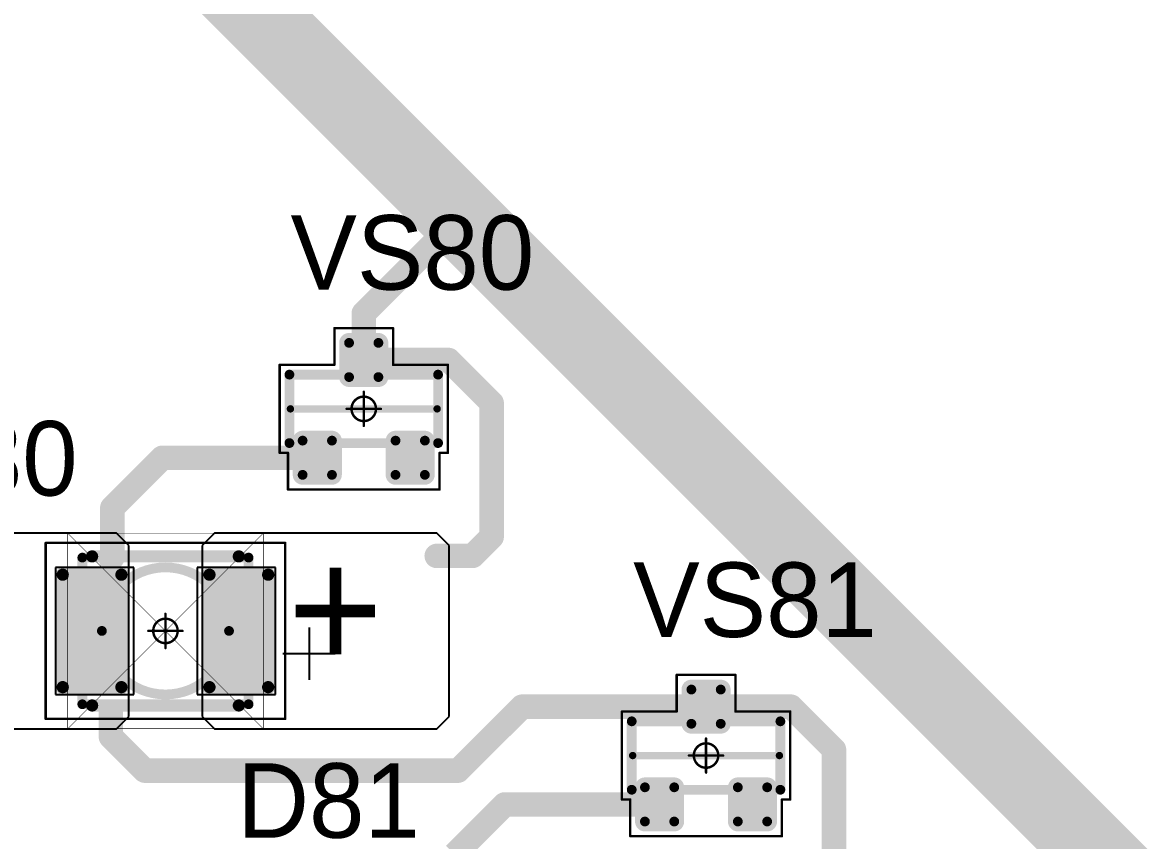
# Model space of a CAD drawing. Header units: millimetres. Extents: x 0 to 1769, y 431 to 1001.
# Drawn here: x 1623.52 to 1646.48, y 585.24 to 601.98 of the extents above; entities that cross this region are included whole.
import ezdxf

# ---------------------------------------------------------------- set-up
doc = ezdxf.new("R2010")
doc.units = ezdxf.units.MM
for name, color, linetype in [('Mechanical13', 56, 'Continuous'), ('Mechanical15', 56, 'Continuous'), ('Mechanical9', 56, 'Continuous'), ('TopLayer', 1, 'Continuous'), ('TopOverlay', 2, 'Continuous'), ('TopPaste', 8, 'Continuous'), ('TopSolder', 216, 'Continuous')]:
    doc.layers.add(name, color=color, linetype=linetype)

# ---------------------------------------------------------------- blocks, each defined once
blk = doc.blocks.new('SOT23_58')
at = {"layer": 'Mechanical13', "const_width": 0.2}
for points in [[(-0.7, 1.52), (-0.7, -1.52)], [(-0.7, 1.52), (0.7, 1.52)], [(0.7, 1.52), (0.7, -1.52)], [(-0.7, -1.52), (0.7, -1.52)]]:
    blk.add_lwpolyline(points, dxfattribs=at)
at = {"layer": 'Mechanical13', "const_width": 0.1}
for points in [[(-0.75, 1.52, 1), (-0.65, 1.52, 1)], [(-0.75, 1.52, 1), (-0.65, 1.52, 1)], [(0.65, 1.52, 1), (0.75, 1.52, 1)], [(0.65, 1.52, 1), (0.75, 1.52, 1)], [(-0.75, -1.52, 1), (-0.65, -1.52, 1)], [(-0.75, -1.52, 1), (-0.65, -1.52, 1)], [(0.65, -1.52, 1), (0.75, -1.52, 1)], [(0.65, -1.52, 1), (0.75, -1.52, 1)]]:
    blk.add_lwpolyline(points, format="xyb", close=True, dxfattribs=at)
at = {"layer": 'Mechanical15', "const_width": 0.05}
for points in [[(-0.9, 1.72), (0.9, 1.72)], [(-0.9, 1.72), (-0.9, 1.55)], [(0.9, 1.72), (0.9, 0.6)], [(-1.65, 1.55), (-0.9, 1.55)], [(-1.65, 1.55), (-1.65, -1.55)], [(0.9, 0.6), (1.65, 0.6)], [(1.65, 0.6), (1.65, -0.6)], [(0, 0.35), (0, -0.35)], [(-0.35, 0), (0.35, 0)], [(0.9, -0.6), (0.9, -1.72)], [(0.9, -0.6), (1.65, -0.6)], [(-1.65, -1.55), (-0.9, -1.55)], [(-0.9, -1.55), (-0.9, -1.72)], [(-0.9, -1.72), (0.9, -1.72)]]:
    blk.add_lwpolyline(points, dxfattribs=at)
at = {"layer": 'Mechanical15'}
for points, const_width in [([(-0.913, 1.72, 1), (-0.888, 1.72, 1)], 0.025), ([(-0.913, 1.72, 1), (-0.888, 1.72, 1)], 0.025), ([(0.888, 1.72, 1), (0.913, 1.72, 1)], 0.025), ([(0.888, 1.72, 1), (0.913, 1.72, 1)], 0.025), ([(-1.662, 1.55, 1), (-1.637, 1.55, 1)], 0.025), ([(-1.662, 1.55, 1), (-1.637, 1.55, 1)], 0.025), ([(-0.913, 1.55, 1), (-0.888, 1.55, 1)], 0.025), ([(-0.913, 1.55, 1), (-0.888, 1.55, 1)], 0.025), ([(0.888, 0.6, 1), (0.913, 0.6, 1)], 0.025), ([(0.888, 0.6, 1), (0.913, 0.6, 1)], 0.025), ([(1.637, 0.6, 1), (1.662, 0.6, 1)], 0.025), ([(1.637, 0.6, 1), (1.662, 0.6, 1)], 0.025), ([(0.25, 0, 1), (-0.25, 0, 1)], 0.05), ([(-0.012, 0.35, 1), (0.012, 0.35, 1)], 0.025), ([(-0.362, 0, 1), (-0.337, 0, 1)], 0.025), ([(-0.262, 0, 1), (-0.238, 0, 1)], 0.025), ([(0.238, 0, 1), (0.262, 0, 1)], 0.025), ([(0.337, 0, 1), (0.362, 0, 1)], 0.025), ([(-0.012, -0.35, 1), (0.012, -0.35, 1)], 0.025), ([(0.888, -0.6, 1), (0.913, -0.6, 1)], 0.025), ([(0.888, -0.6, 1), (0.913, -0.6, 1)], 0.025), ([(1.637, -0.6, 1), (1.662, -0.6, 1)], 0.025), ([(1.637, -0.6, 1), (1.662, -0.6, 1)], 0.025), ([(-1.662, -1.55, 1), (-1.637, -1.55, 1)], 0.025), ([(-1.662, -1.55, 1), (-1.637, -1.55, 1)], 0.025), ([(-0.913, -1.55, 1), (-0.888, -1.55, 1)], 0.025), ([(-0.913, -1.55, 1), (-0.888, -1.55, 1)], 0.025), ([(-0.913, -1.72, 1), (-0.888, -1.72, 1)], 0.025), ([(-0.913, -1.72, 1), (-0.888, -1.72, 1)], 0.025), ([(0.888, -1.72, 1), (0.913, -1.72, 1)], 0.025), ([(0.888, -1.72, 1), (0.913, -1.72, 1)], 0.025)]:
    blk.add_lwpolyline(points, format="xyb", close=True, dxfattribs=dict(at, const_width=const_width))
at = {"layer": 'TopLayer', "const_width": 0.1}
for points in [[(-1.4, 1.25, 1), (-1.3, 1.25, 1)], [(-0.7, 1.25, 1), (-0.6, 1.25, 1)], [(-1.4, 0.65, 1), (-1.3, 0.65, 1)], [(-0.7, 0.65, 1), (-0.6, 0.65, 1)], [(0.6, 0.3, 1), (0.7, 0.3, 1)], [(1.3, 0.3, 1), (1.4, 0.3, 1)], [(0.6, -0.3, 1), (0.7, -0.3, 1)], [(1.3, -0.3, 1), (1.4, -0.3, 1)], [(-1.4, -0.65, 1), (-1.3, -0.65, 1)], [(-0.7, -0.65, 1), (-0.6, -0.65, 1)], [(-1.4, -1.25, 1), (-1.3, -1.25, 1)], [(-0.7, -1.25, 1), (-0.6, -1.25, 1)]]:
    blk.add_lwpolyline(points, format="xyb", close=True, dxfattribs=at)
at = {"layer": 'TopLayer'}
for points in [[(-1.45, 1.25), (-1.45, 0.65), (-0.55, 1.25), (-0.55, 0.65)], [(-1.35, 1.35), (-1.35, 0.55), (-0.65, 1.35), (-0.65, 0.55)], [(0.55, 0.3), (0.55, -0.3), (1.45, 0.3), (1.45, -0.3)], [(0.65, 0.4), (0.65, -0.4), (1.35, 0.4), (1.35, -0.4)], [(-1.45, -0.65), (-1.45, -1.25), (-0.55, -0.65), (-0.55, -1.25)], [(-1.35, -0.55), (-1.35, -1.35), (-0.65, -0.55), (-0.65, -1.35)]]:
    blk.add_solid(points, dxfattribs=at)
at = {"layer": 'TopOverlay', "const_width": 0.15}
blk.add_lwpolyline([(0, 1.5), (0, -1.5)], dxfattribs=at)
at = {"layer": 'TopOverlay', "const_width": 0.075}
for points in [[(-0.038, 1.5, 1), (0.038, 1.5, 1)], [(-0.038, -1.5, 1), (0.038, -1.5, 1)]]:
    blk.add_lwpolyline(points, format="xyb", close=True, dxfattribs=at)
at = {"layer": 'TopPaste', "const_width": 0.075}
for points in [[(-1.387, 1.25, 1), (-1.313, 1.25, 1)], [(-0.687, 1.25, 1), (-0.613, 1.25, 1)], [(-1.387, 0.65, 1), (-1.313, 0.65, 1)], [(-0.687, 0.65, 1), (-0.613, 0.65, 1)], [(0.613, 0.3, 1), (0.687, 0.3, 1)], [(1.313, 0.3, 1), (1.387, 0.3, 1)], [(0.613, -0.3, 1), (0.687, -0.3, 1)], [(1.313, -0.3, 1), (1.387, -0.3, 1)], [(-1.387, -0.65, 1), (-1.313, -0.65, 1)], [(-0.687, -0.65, 1), (-0.613, -0.65, 1)], [(-1.387, -1.25, 1), (-1.313, -1.25, 1)], [(-0.687, -1.25, 1), (-0.613, -1.25, 1)]]:
    blk.add_lwpolyline(points, format="xyb", close=True, dxfattribs=at)
at = {"layer": 'TopPaste'}
for points in [[(-1.425, 1.25), (-1.425, 0.65), (-0.575, 1.25), (-0.575, 0.65)], [(-1.35, 1.325), (-1.35, 0.575), (-0.65, 1.325), (-0.65, 0.575)], [(0.575, 0.3), (0.575, -0.3), (1.425, 0.3), (1.425, -0.3)], [(0.65, 0.375), (0.65, -0.375), (1.35, 0.375), (1.35, -0.375)], [(-1.425, -0.65), (-1.425, -1.25), (-0.575, -0.65), (-0.575, -1.25)], [(-1.35, -0.575), (-1.35, -1.325), (-0.65, -0.575), (-0.65, -1.325)]]:
    blk.add_solid(points, dxfattribs=at)
at = {"layer": 'TopSolder', "const_width": 0.202}
for points in [[(-1.451, 1.25, 1), (-1.249, 1.25, 1)], [(-0.751, 1.25, 1), (-0.549, 1.25, 1)], [(-1.451, 0.65, 1), (-1.249, 0.65, 1)], [(-0.751, 0.65, 1), (-0.549, 0.65, 1)], [(0.549, 0.3, 1), (0.751, 0.3, 1)], [(1.249, 0.3, 1), (1.451, 0.3, 1)], [(0.549, -0.3, 1), (0.751, -0.3, 1)], [(1.249, -0.3, 1), (1.451, -0.3, 1)], [(-1.451, -0.65, 1), (-1.249, -0.65, 1)], [(-0.751, -0.65, 1), (-0.549, -0.65, 1)], [(-1.451, -1.25, 1), (-1.249, -1.25, 1)], [(-0.751, -1.25, 1), (-0.549, -1.25, 1)]]:
    blk.add_lwpolyline(points, format="xyb", close=True, dxfattribs=at)
at = {"layer": 'TopSolder'}
for points in [[(-1.35, 1.452), (-1.35, 0.448), (-0.65, 1.452), (-0.65, 0.448)], [(-1.552, 1.25), (-1.552, 0.65), (-0.448, 1.25), (-0.448, 0.65)], [(0.65, 0.502), (0.65, -0.502), (1.35, 0.502), (1.35, -0.502)], [(0.448, 0.3), (0.448, -0.3), (1.552, 0.3), (1.552, -0.3)], [(-1.35, -0.448), (-1.35, -1.452), (-0.65, -0.448), (-0.65, -1.452)], [(-1.552, -0.65), (-1.552, -1.25), (-0.448, -0.65), (-0.448, -1.25)]]:
    blk.add_solid(points, dxfattribs=at)
blk = doc.blocks.new('SOT23_59')
at = {"layer": 'Mechanical13', "const_width": 0.2}
for points in [[(-0.7, 1.52), (-0.7, -1.52)], [(-0.7, 1.52), (0.7, 1.52)], [(0.7, 1.52), (0.7, -1.52)], [(-0.7, -1.52), (0.7, -1.52)]]:
    blk.add_lwpolyline(points, dxfattribs=at)
at = {"layer": 'Mechanical13', "const_width": 0.1}
for points in [[(-0.75, 1.52, 1), (-0.65, 1.52, 1)], [(-0.75, 1.52, 1), (-0.65, 1.52, 1)], [(0.65, 1.52, 1), (0.75, 1.52, 1)], [(0.65, 1.52, 1), (0.75, 1.52, 1)], [(-0.75, -1.52, 1), (-0.65, -1.52, 1)], [(-0.75, -1.52, 1), (-0.65, -1.52, 1)], [(0.65, -1.52, 1), (0.75, -1.52, 1)], [(0.65, -1.52, 1), (0.75, -1.52, 1)]]:
    blk.add_lwpolyline(points, format="xyb", close=True, dxfattribs=at)
at = {"layer": 'Mechanical15', "const_width": 0.05}
for points in [[(-0.9, 1.72), (0.9, 1.72)], [(-0.9, 1.72), (-0.9, 1.55)], [(0.9, 1.72), (0.9, 0.6)], [(-1.65, 1.55), (-0.9, 1.55)], [(-1.65, 1.55), (-1.65, -1.55)], [(0.9, 0.6), (1.65, 0.6)], [(1.65, 0.6), (1.65, -0.6)], [(0, 0.35), (0, -0.35)], [(-0.35, 0), (0.35, 0)], [(0.9, -0.6), (0.9, -1.72)], [(0.9, -0.6), (1.65, -0.6)], [(-1.65, -1.55), (-0.9, -1.55)], [(-0.9, -1.55), (-0.9, -1.72)], [(-0.9, -1.72), (0.9, -1.72)]]:
    blk.add_lwpolyline(points, dxfattribs=at)
at = {"layer": 'Mechanical15'}
for points, const_width in [([(-0.913, 1.72, 1), (-0.888, 1.72, 1)], 0.025), ([(-0.913, 1.72, 1), (-0.888, 1.72, 1)], 0.025), ([(0.888, 1.72, 1), (0.913, 1.72, 1)], 0.025), ([(0.888, 1.72, 1), (0.913, 1.72, 1)], 0.025), ([(-1.662, 1.55, 1), (-1.637, 1.55, 1)], 0.025), ([(-1.662, 1.55, 1), (-1.637, 1.55, 1)], 0.025), ([(-0.913, 1.55, 1), (-0.888, 1.55, 1)], 0.025), ([(-0.913, 1.55, 1), (-0.888, 1.55, 1)], 0.025), ([(0.888, 0.6, 1), (0.913, 0.6, 1)], 0.025), ([(0.888, 0.6, 1), (0.913, 0.6, 1)], 0.025), ([(1.637, 0.6, 1), (1.662, 0.6, 1)], 0.025), ([(1.637, 0.6, 1), (1.662, 0.6, 1)], 0.025), ([(0.25, 0, 1), (-0.25, 0, 1)], 0.05), ([(-0.012, 0.35, 1), (0.012, 0.35, 1)], 0.025), ([(-0.362, 0, 1), (-0.337, 0, 1)], 0.025), ([(-0.262, 0, 1), (-0.238, 0, 1)], 0.025), ([(0.238, 0, 1), (0.262, 0, 1)], 0.025), ([(0.337, 0, 1), (0.362, 0, 1)], 0.025), ([(-0.012, -0.35, 1), (0.012, -0.35, 1)], 0.025), ([(0.888, -0.6, 1), (0.913, -0.6, 1)], 0.025), ([(0.888, -0.6, 1), (0.913, -0.6, 1)], 0.025), ([(1.637, -0.6, 1), (1.662, -0.6, 1)], 0.025), ([(1.637, -0.6, 1), (1.662, -0.6, 1)], 0.025), ([(-1.662, -1.55, 1), (-1.637, -1.55, 1)], 0.025), ([(-1.662, -1.55, 1), (-1.637, -1.55, 1)], 0.025), ([(-0.913, -1.55, 1), (-0.888, -1.55, 1)], 0.025), ([(-0.913, -1.55, 1), (-0.888, -1.55, 1)], 0.025), ([(-0.913, -1.72, 1), (-0.888, -1.72, 1)], 0.025), ([(-0.913, -1.72, 1), (-0.888, -1.72, 1)], 0.025), ([(0.888, -1.72, 1), (0.913, -1.72, 1)], 0.025), ([(0.888, -1.72, 1), (0.913, -1.72, 1)], 0.025)]:
    blk.add_lwpolyline(points, format="xyb", close=True, dxfattribs=dict(at, const_width=const_width))
at = {"layer": 'TopLayer', "const_width": 0.1}
for points in [[(-1.4, 1.25, 1), (-1.3, 1.25, 1)], [(-0.7, 1.25, 1), (-0.6, 1.25, 1)], [(-1.4, 0.65, 1), (-1.3, 0.65, 1)], [(-0.7, 0.65, 1), (-0.6, 0.65, 1)], [(0.6, 0.3, 1), (0.7, 0.3, 1)], [(1.3, 0.3, 1), (1.4, 0.3, 1)], [(0.6, -0.3, 1), (0.7, -0.3, 1)], [(1.3, -0.3, 1), (1.4, -0.3, 1)], [(-1.4, -0.65, 1), (-1.3, -0.65, 1)], [(-0.7, -0.65, 1), (-0.6, -0.65, 1)], [(-1.4, -1.25, 1), (-1.3, -1.25, 1)], [(-0.7, -1.25, 1), (-0.6, -1.25, 1)]]:
    blk.add_lwpolyline(points, format="xyb", close=True, dxfattribs=at)
at = {"layer": 'TopLayer'}
for points in [[(-1.45, 1.25), (-1.45, 0.65), (-0.55, 1.25), (-0.55, 0.65)], [(-1.35, 1.35), (-1.35, 0.55), (-0.65, 1.35), (-0.65, 0.55)], [(0.55, 0.3), (0.55, -0.3), (1.45, 0.3), (1.45, -0.3)], [(0.65, 0.4), (0.65, -0.4), (1.35, 0.4), (1.35, -0.4)], [(-1.45, -0.65), (-1.45, -1.25), (-0.55, -0.65), (-0.55, -1.25)], [(-1.35, -0.55), (-1.35, -1.35), (-0.65, -0.55), (-0.65, -1.35)]]:
    blk.add_solid(points, dxfattribs=at)
at = {"layer": 'TopOverlay', "const_width": 0.15}
blk.add_lwpolyline([(0, 1.5), (0, -1.5)], dxfattribs=at)
at = {"layer": 'TopOverlay', "const_width": 0.075}
for points in [[(-0.038, 1.5, 1), (0.038, 1.5, 1)], [(-0.038, -1.5, 1), (0.038, -1.5, 1)]]:
    blk.add_lwpolyline(points, format="xyb", close=True, dxfattribs=at)
at = {"layer": 'TopPaste', "const_width": 0.075}
for points in [[(-1.387, 1.25, 1), (-1.313, 1.25, 1)], [(-0.687, 1.25, 1), (-0.613, 1.25, 1)], [(-1.387, 0.65, 1), (-1.313, 0.65, 1)], [(-0.687, 0.65, 1), (-0.613, 0.65, 1)], [(0.613, 0.3, 1), (0.687, 0.3, 1)], [(1.313, 0.3, 1), (1.387, 0.3, 1)], [(0.613, -0.3, 1), (0.687, -0.3, 1)], [(1.313, -0.3, 1), (1.387, -0.3, 1)], [(-1.387, -0.65, 1), (-1.313, -0.65, 1)], [(-0.687, -0.65, 1), (-0.613, -0.65, 1)], [(-1.387, -1.25, 1), (-1.313, -1.25, 1)], [(-0.687, -1.25, 1), (-0.613, -1.25, 1)]]:
    blk.add_lwpolyline(points, format="xyb", close=True, dxfattribs=at)
at = {"layer": 'TopPaste'}
for points in [[(-1.425, 1.25), (-1.425, 0.65), (-0.575, 1.25), (-0.575, 0.65)], [(-1.35, 1.325), (-1.35, 0.575), (-0.65, 1.325), (-0.65, 0.575)], [(0.575, 0.3), (0.575, -0.3), (1.425, 0.3), (1.425, -0.3)], [(0.65, 0.375), (0.65, -0.375), (1.35, 0.375), (1.35, -0.375)], [(-1.425, -0.65), (-1.425, -1.25), (-0.575, -0.65), (-0.575, -1.25)], [(-1.35, -0.575), (-1.35, -1.325), (-0.65, -0.575), (-0.65, -1.325)]]:
    blk.add_solid(points, dxfattribs=at)
at = {"layer": 'TopSolder', "const_width": 0.202}
for points in [[(-1.451, 1.25, 1), (-1.249, 1.25, 1)], [(-0.751, 1.25, 1), (-0.549, 1.25, 1)], [(-1.451, 0.65, 1), (-1.249, 0.65, 1)], [(-0.751, 0.65, 1), (-0.549, 0.65, 1)], [(0.549, 0.3, 1), (0.751, 0.3, 1)], [(1.249, 0.3, 1), (1.451, 0.3, 1)], [(0.549, -0.3, 1), (0.751, -0.3, 1)], [(1.249, -0.3, 1), (1.451, -0.3, 1)], [(-1.451, -0.65, 1), (-1.249, -0.65, 1)], [(-0.751, -0.65, 1), (-0.549, -0.65, 1)], [(-1.451, -1.25, 1), (-1.249, -1.25, 1)], [(-0.751, -1.25, 1), (-0.549, -1.25, 1)]]:
    blk.add_lwpolyline(points, format="xyb", close=True, dxfattribs=at)
at = {"layer": 'TopSolder'}
for points in [[(-1.35, 1.452), (-1.35, 0.448), (-0.65, 1.452), (-0.65, 0.448)], [(-1.552, 1.25), (-1.552, 0.65), (-0.448, 1.25), (-0.448, 0.65)], [(0.65, 0.502), (0.65, -0.502), (1.35, 0.502), (1.35, -0.502)], [(0.448, 0.3), (0.448, -0.3), (1.552, 0.3), (1.552, -0.3)], [(-1.35, -0.448), (-1.35, -1.452), (-0.65, -0.448), (-0.65, -1.452)], [(-1.552, -0.65), (-1.552, -1.25), (-0.448, -0.65), (-0.448, -1.25)]]:
    blk.add_solid(points, dxfattribs=at)
blk = doc.blocks.new('T66G_247')
at = {"layer": 'Mechanical13'}
for p, q in [((2.936, 0.071), (2.936, -1)), ((2.4, -0.464), (3.471, -0.464))]:
    blk.add_line(p, q, dxfattribs=at)
at = {"layer": 'Mechanical13', "const_width": 0.2}
for points in [[(-1.7, 1.5), (1.7, 1.5)], [(-1.7, -1.5), (-1.7, 1.5)], [(1.7, -1.5), (1.7, 1.5)], [(-1.7, -1.5), (1.7, -1.5)]]:
    blk.add_lwpolyline(points, dxfattribs=at)
at = {"layer": 'Mechanical13'}
for points, const_width in [([(-1.75, 1.5, 1), (-1.65, 1.5, 1)], 0.1), ([(-1.75, 1.5, 1), (-1.65, 1.5, 1)], 0.1), ([(1.3, 0, 1), (-1.3, 0, 1)], 0.2), ([(1.65, 1.5, 1), (1.75, 1.5, 1)], 0.1), ([(1.65, 1.5, 1), (1.75, 1.5, 1)], 0.1), ([(-1.35, 0, 1), (-1.25, 0, 1)], 0.1), ([(1.25, 0, 1), (1.35, 0, 1)], 0.1), ([(-1.75, -1.5, 1), (-1.65, -1.5, 1)], 0.1), ([(-1.75, -1.5, 1), (-1.65, -1.5, 1)], 0.1), ([(1.65, -1.5, 1), (1.75, -1.5, 1)], 0.1), ([(1.65, -1.5, 1), (1.75, -1.5, 1)], 0.1)]:
    blk.add_lwpolyline(points, format="xyb", close=True, dxfattribs=dict(at, const_width=const_width))
at = {"layer": 'Mechanical15', "const_width": 0.05}
for points in [[(-2.45, -1.8), (-2.45, 1.8)], [(-2.45, 1.8), (2.45, 1.8)], [(2.45, -1.8), (2.45, 1.8)], [(0, -0.35), (0, 0.35)], [(-0.35, 0), (0.35, 0)], [(-2.45, -1.8), (2.45, -1.8)]]:
    blk.add_lwpolyline(points, dxfattribs=at)
at = {"layer": 'Mechanical15'}
for points, const_width in [([(-2.462, 1.8, 1), (-2.438, 1.8, 1)], 0.025), ([(-2.462, 1.8, 1), (-2.438, 1.8, 1)], 0.025), ([(2.438, 1.8, 1), (2.462, 1.8, 1)], 0.025), ([(2.438, 1.8, 1), (2.462, 1.8, 1)], 0.025), ([(0.25, 0, 1), (-0.25, 0, 1)], 0.05), ([(-0.012, 0.35, 1), (0.012, 0.35, 1)], 0.025), ([(-0.362, 0, 1), (-0.337, 0, 1)], 0.025), ([(-0.262, 0, 1), (-0.238, 0, 1)], 0.025), ([(0.238, 0, 1), (0.262, 0, 1)], 0.025), ([(0.337, 0, 1), (0.362, 0, 1)], 0.025), ([(-0.012, -0.35, 1), (0.012, -0.35, 1)], 0.025), ([(-2.462, -1.8, 1), (-2.438, -1.8, 1)], 0.025), ([(-2.462, -1.8, 1), (-2.438, -1.8, 1)], 0.025), ([(2.438, -1.8, 1), (2.462, -1.8, 1)], 0.025), ([(2.438, -1.8, 1), (2.462, -1.8, 1)], 0.025)]:
    blk.add_lwpolyline(points, format="xyb", close=True, dxfattribs=dict(at, const_width=const_width))
at = {"layer": 'TopLayer'}
for p, q in [((-5.55, 2), (-5.8, 1.75)), ((-1, 2), (-5.55, 2)), ((-0.75, 1.75), (-1, 2)), ((1, 2), (0.75, 1.75)), ((5.55, 2), (1, 2)), ((5.8, 1.75), (5.55, 2)), ((-5.8, 1.75), (-5.8, -1.75)), ((-0.75, -1.75), (-0.75, 1.75)), ((0.75, 1.75), (0.75, -1.75)), ((5.8, -1.75), (5.8, 1.75)), ((-5.8, -1.75), (-5.55, -2)), ((-1, -2), (-0.75, -1.75)), ((0.75, -1.75), (1, -2)), ((5.55, -2), (5.8, -1.75)), ((-5.55, -2), (-1, -2)), ((1, -2), (5.55, -2))]:
    blk.add_line(p, q, dxfattribs=at)
at = {"layer": 'TopLayer', "const_width": 0.15}
for points in [[(-2.175, 1.15, 1), (-2.025, 1.15, 1)], [(-0.975, 1.15, 1), (-0.825, 1.15, 1)], [(0.825, 1.15, 1), (0.975, 1.15, 1)], [(2.025, 1.15, 1), (2.175, 1.15, 1)], [(-2.175, -1.15, 1), (-2.025, -1.15, 1)], [(-0.975, -1.15, 1), (-0.825, -1.15, 1)], [(0.825, -1.15, 1), (0.975, -1.15, 1)], [(2.025, -1.15, 1), (2.175, -1.15, 1)]]:
    blk.add_lwpolyline(points, format="xyb", close=True, dxfattribs=at)
at = {"layer": 'TopLayer'}
for points in [[(-0.75, 1.15), (-2.25, 1.15), (-0.75, -1.15), (-2.25, -1.15)], [(-0.9, 1.3), (-2.1, 1.3), (-0.9, -1.3), (-2.1, -1.3)], [(2.25, 1.15), (0.75, 1.15), (2.25, -1.15), (0.75, -1.15)], [(2.1, 1.3), (0.9, 1.3), (2.1, -1.3), (0.9, -1.3)]]:
    blk.add_solid(points, dxfattribs=at)
at = {"layer": 'TopOverlay', "const_width": 0.25}
for points in [[(-1.5, 1.525), (1.5, 1.525)], [(-1.5, -1.525), (1.5, -1.525)]]:
    blk.add_lwpolyline(points, dxfattribs=at)
at = {"layer": 'TopOverlay', "const_width": 0.125}
for points in [[(-1.562, 1.525, 1), (-1.438, 1.525, 1)], [(1.438, 1.525, 1), (1.562, 1.525, 1)], [(-1.562, -1.525, 1), (-1.438, -1.525, 1)], [(1.438, -1.525, 1), (1.562, -1.525, 1)]]:
    blk.add_lwpolyline(points, format="xyb", close=True, dxfattribs=at)
at = {"layer": 'TopPaste', "const_width": 0.125}
for points in [[(-2.163, 1.15, 1), (-2.038, 1.15, 1)], [(-0.963, 1.15, 1), (-0.838, 1.15, 1)], [(0.838, 1.15, 1), (0.963, 1.15, 1)], [(2.038, 1.15, 1), (2.163, 1.15, 1)], [(-2.163, -1.15, 1), (-2.038, -1.15, 1)], [(-0.963, -1.15, 1), (-0.838, -1.15, 1)], [(0.838, -1.15, 1), (0.963, -1.15, 1)], [(2.038, -1.15, 1), (2.163, -1.15, 1)]]:
    blk.add_lwpolyline(points, format="xyb", close=True, dxfattribs=at)
at = {"layer": 'TopPaste'}
for points in [[(-0.775, 1.15), (-2.225, 1.15), (-0.775, -1.15), (-2.225, -1.15)], [(-0.9, 1.275), (-2.1, 1.275), (-0.9, -1.275), (-2.1, -1.275)], [(2.225, 1.15), (0.775, 1.15), (2.225, -1.15), (0.775, -1.15)], [(2.1, 1.275), (0.9, 1.275), (2.1, -1.275), (0.9, -1.275)]]:
    blk.add_solid(points, dxfattribs=at)
at = {"layer": 'TopSolder'}
for p, q in [((-2.25, 1.3), (-2.25, -1.3)), ((-0.65, 1.3), (-2.25, 1.3)), ((-0.65, -1.3), (-0.65, 1.3)), ((0.65, 1.3), (0.65, -1.3)), ((2.25, 1.3), (0.65, 1.3)), ((2.25, -1.3), (2.25, 1.3)), ((-2.25, -1.3), (-0.65, -1.3)), ((0.65, -1.3), (2.25, -1.3))]:
    blk.add_line(p, q, dxfattribs=at)
at = {"layer": 'TopOverlay'}
blk.add_text('+', height=2.5, dxfattribs=at).set_placement((2.5, -0.8))

msp = doc.modelspace()

# ---------------------------------------------------------------- linework, layer by layer
at = {"layer": 'Mechanical9'}
for points, const_width in [([(1624.44, 587.528), (1624.44, 591.528)], 0.0127), ([(1624.44, 591.528), (1628.44, 591.528)], 0.0127), ([(1624.44, 591.528), (1628.44, 587.528)], 0.01), ([(1624.44, 587.528), (1628.44, 591.528)], 0.01), ([(1628.44, 587.528), (1628.44, 591.528)], 0.0127), ([(1624.44, 587.528), (1628.44, 587.528)], 0.0127)]:
    msp.add_lwpolyline(points, dxfattribs=dict(at, const_width=const_width))
for points, const_width in [([(1624.437, 591.528, 1), (1624.443, 591.528, 1)], 0.00635), ([(1624.437, 591.528, 1), (1624.443, 591.528, 1)], 0.00635), ([(1624.437, 591.528, 1), (1624.442, 591.528, 1)], 0.005), ([(1628.437, 591.528, 1), (1628.443, 591.528, 1)], 0.00635), ([(1628.437, 591.528, 1), (1628.443, 591.528, 1)], 0.00635), ([(1628.437, 591.528, 1), (1628.442, 591.528, 1)], 0.005), ([(1624.437, 587.528, 1), (1624.443, 587.528, 1)], 0.00635), ([(1624.437, 587.528, 1), (1624.443, 587.528, 1)], 0.00635), ([(1624.437, 587.528, 1), (1624.442, 587.528, 1)], 0.005), ([(1628.437, 587.528, 1), (1628.443, 587.528, 1)], 0.00635), ([(1628.437, 587.528, 1), (1628.443, 587.528, 1)], 0.00635), ([(1628.437, 587.528, 1), (1628.442, 587.528, 1)], 0.005)]:
    msp.add_lwpolyline(points, format="xyb", close=True, dxfattribs=dict(at, const_width=const_width))
at = {"layer": 'TopLayer'}
for points, const_width in [([(1624.329, 606.132), (1632.466, 597.995)], 1.6), ([(1632.466, 597.995), (1658.855, 571.606)], 1.6), ([(1630.495, 596.024), (1632.466, 597.995)], 0.5), ([(1630.495, 595.071), (1630.495, 596.024)], 0.5), ([(1630.495, 595.071), (1632.23, 595.071)], 0.5), ([(1632.23, 595.071), (1633.111, 594.19)], 0.5), ([(1633.111, 591.451), (1633.111, 594.19)], 0.5), ([(1625.353, 592.046), (1626.377, 593.071)], 0.5), ([(1626.377, 593.071), (1629.545, 593.071)], 0.5), ([(1625.353, 591.027), (1625.353, 592.046)], 0.5), ([(1632.723, 591.063), (1633.111, 591.451)], 0.5), ([(1625.325, 590.999), (1625.353, 591.027)], 0.5), ([(1631.987, 591.063), (1632.723, 591.063)], 0.5), ([(1632.422, 586.669), (1633.733, 587.979)], 0.5), ([(1633.733, 587.979), (1637.495, 587.979)], 0.5), ([(1637.495, 587.979), (1639.231, 587.979)], 0.5), ([(1639.231, 587.979), (1640.112, 587.098)], 0.5), ([(1625.324, 587.364), (1625.324, 587.854)], 0.5), ([(1625.324, 587.364), (1626.019, 586.669)], 0.5), ([(1640.112, 584.36), (1640.112, 587.098)], 0.5), ([(1626.019, 586.669), (1632.422, 586.669)], 0.5), ([(1632.353, 584.955), (1633.377, 585.979)], 0.5), ([(1633.377, 585.979), (1636.545, 585.979)], 0.5)]:
    msp.add_lwpolyline(points, dxfattribs=dict(at, const_width=const_width))
for points, const_width in [([(1632.066, 597.995, 1), (1632.866, 597.995, 1)], 0.8), ([(1632.066, 597.995, 1), (1632.866, 597.995, 1)], 0.8), ([(1632.341, 597.995, 1), (1632.591, 597.995, 1)], 0.25), ([(1630.37, 596.024, 1), (1630.62, 596.024, 1)], 0.25), ([(1630.37, 596.024, 1), (1630.62, 596.024, 1)], 0.25), ([(1630.37, 595.071, 1), (1630.62, 595.071, 1)], 0.25), ([(1630.37, 595.071, 1), (1630.62, 595.071, 1)], 0.25), ([(1632.105, 595.071, 1), (1632.355, 595.071, 1)], 0.25), ([(1632.105, 595.071, 1), (1632.355, 595.071, 1)], 0.25), ([(1632.986, 594.19, 1), (1633.236, 594.19, 1)], 0.25), ([(1632.986, 594.19, 1), (1633.236, 594.19, 1)], 0.25), ([(1626.252, 593.071, 1), (1626.502, 593.071, 1)], 0.25), ([(1626.252, 593.071, 1), (1626.502, 593.071, 1)], 0.25), ([(1629.42, 593.071, 1), (1629.67, 593.071, 1)], 0.25), ([(1625.228, 592.046, 1), (1625.478, 592.046, 1)], 0.25), ([(1625.228, 592.046, 1), (1625.478, 592.046, 1)], 0.25), ([(1632.986, 591.451, 1), (1633.236, 591.451, 1)], 0.25), ([(1632.986, 591.451, 1), (1633.236, 591.451, 1)], 0.25), ([(1625.2, 590.999, 1), (1625.45, 590.999, 1)], 0.25), ([(1625.228, 591.027, 1), (1625.478, 591.027, 1)], 0.25), ([(1625.228, 591.027, 1), (1625.478, 591.027, 1)], 0.25), ([(1631.862, 591.063, 1), (1632.112, 591.063, 1)], 0.25), ([(1632.598, 591.063, 1), (1632.848, 591.063, 1)], 0.25), ([(1632.598, 591.063, 1), (1632.848, 591.063, 1)], 0.25), ([(1633.608, 587.979, 1), (1633.858, 587.979, 1)], 0.25), ([(1633.608, 587.979, 1), (1633.858, 587.979, 1)], 0.25), ([(1637.37, 587.979, 1), (1637.62, 587.979, 1)], 0.25), ([(1637.37, 587.979, 1), (1637.62, 587.979, 1)], 0.25), ([(1639.106, 587.979, 1), (1639.356, 587.979, 1)], 0.25), ([(1639.106, 587.979, 1), (1639.356, 587.979, 1)], 0.25), ([(1625.199, 587.854, 1), (1625.449, 587.854, 1)], 0.25), ([(1625.199, 587.364, 1), (1625.449, 587.364, 1)], 0.25), ([(1625.199, 587.364, 1), (1625.449, 587.364, 1)], 0.25), ([(1639.987, 587.098, 1), (1640.237, 587.098, 1)], 0.25), ([(1639.987, 587.098, 1), (1640.237, 587.098, 1)], 0.25), ([(1625.894, 586.669, 1), (1626.144, 586.669, 1)], 0.25), ([(1625.894, 586.669, 1), (1626.144, 586.669, 1)], 0.25), ([(1632.297, 586.669, 1), (1632.547, 586.669, 1)], 0.25), ([(1632.297, 586.669, 1), (1632.547, 586.669, 1)], 0.25), ([(1633.252, 585.979, 1), (1633.502, 585.979, 1)], 0.25), ([(1633.252, 585.979, 1), (1633.502, 585.979, 1)], 0.25), ([(1636.42, 585.979, 1), (1636.67, 585.979, 1)], 0.25)]:
    msp.add_lwpolyline(points, format="xyb", close=True, dxfattribs=dict(at, const_width=const_width))

# ---------------------------------------------------------------- block references
for name, p, rotation in [('SOT23_59', (1630.495, 594.071), 90), ('T66G_247', (1626.44, 589.528), 360), ('SOT23_58', (1637.495, 586.979), 90)]:
    msp.add_blockref(name, p, dxfattribs=dict(rotation=rotation))

# ---------------------------------------------------------------- texts
at = {"layer": 'TopOverlay'}
for s, p in [('VS80', (1628.996, 596.509)), ('D80', (1620.906, 592.297)), ('VS81', (1636.005, 589.404)), ('D81', (1627.905, 585.297))]:
    msp.add_text(s, height=1.524, dxfattribs=at).set_placement(p)

doc.saveas('drawing.dxf')
